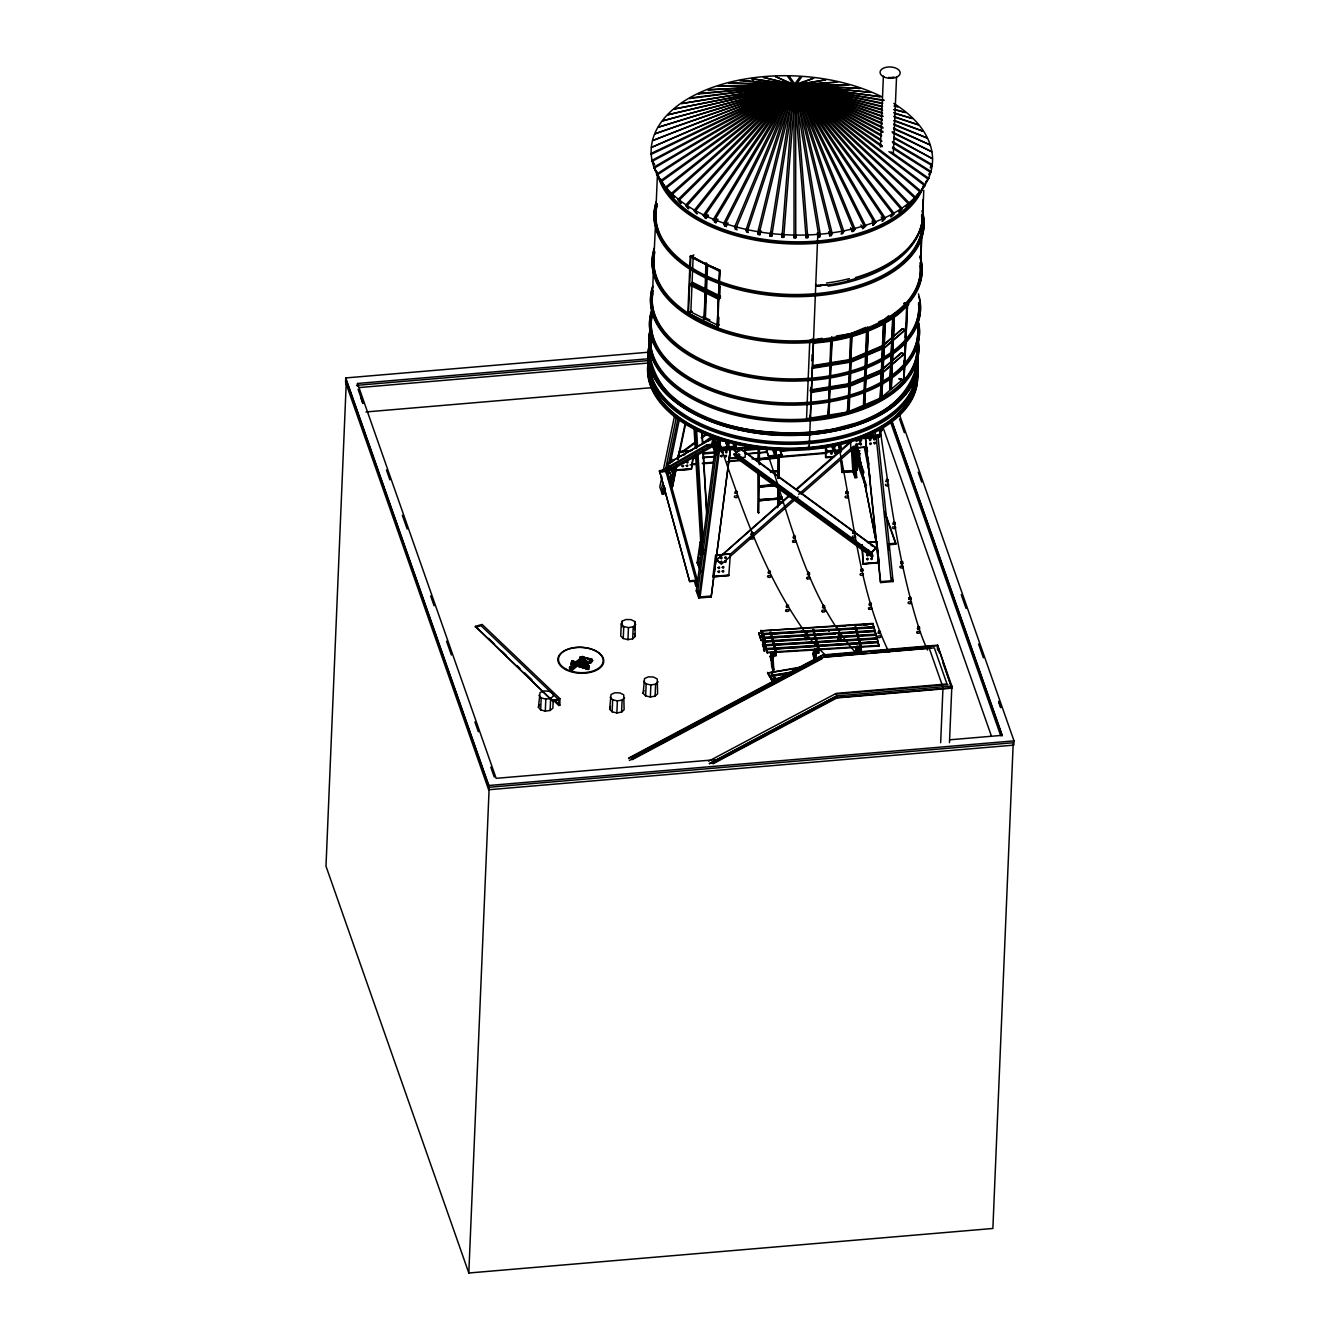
<?xml version="1.0" encoding="UTF-8"?>
<svg xmlns="http://www.w3.org/2000/svg" width="1340" height="1340" viewBox="0 0 1340 1340"><rect width="100%" height="100%" fill="white"/><g stroke="black" fill="none" stroke-linecap="round" stroke-linejoin="round"><path stroke-width="1.5" d="M759.294 473.12L758.406 512.885L757.988 471.781M758.055 461.329L758.122 448.8M758.406 512.885L758.658 471.73M758.691 462.719L758.775 448.096M758.892 500.775L758.708 499.569L778.155 498.329L758.892 500.775L778.138 499.133M774.369 485.767L758.959 487.073L758.792 485.884L776.128 484.41M752.025 458.933L778.389 457.242L759.127 459.687L758.943 458.481M759.344 464.745L759.445 448.029M777.702 507.709L777.82 486.805M777.87 478.447L778.004 455.466M770.601 472.4L778.306 470.943L770.416 471.194M778.372 505.565L778.473 486.102M778.54 478.397L778.657 454.762M779.026 504.862L779.143 486.052M779.193 477.693L779.311 454.695M853.614 449.403C852.793 446.455 854.233 452.334 853.379 449.369M558.847 705.51L558.897 699.916L553.169 701.54L475.348 626.35L482.115 624.423L559.919 698.643L559.869 705.208L558.847 705.51L552.867 699.798M553.169 701.54L475.348 626.35M872.893 546L871.151 545.497M650 351.549C647.99 381.012 674.255 403.038 698.24 414.73M745.073 453.071L745.141 449.185M730.283 450.441L729.395 458.649L745.174 457.308L745.157 447.258M815.692 284.214L815.641 285.722M850.716 448.364L866.494 447.024L850.716 448.364L850.682 440.24M916.46 365.284L916.56 360.477C917.582 385.351 897.264 404.881 876.678 415.467M918.118 365.351L918.235 360.51L917.749 369.019A135.089 76.313 2.4 0 1 845.155 428.632C804.302 439.101 760.551 437.393 720.384 424.814C688.877 414.261 649.716 392.704 648.275 355.1M922.841 212.641L923.243 199.275M902.205 208.571L898.939 211.871L902.205 208.571L795.323 84.822L681.44 103.582L794.268 85.526L920.346 192.123L921.032 191.252L795.122 84.755L795.558 88.574L795.659 85.191L801.655 76.966L799.963 76.849L793.967 85.124L793.732 87.234M815.641 285.353L815.658 285.068M718.441 440.307L720.334 441.078L719.044 450.877L717.469 450.877L717.285 449.017L717.319 450.977L718.441 440.307L722.578 439.956M856.159 278.318A133.414 75.191 2.2 0 0 920.53 228.503A133.397 74.923 1.2 0 0 922.657 217.583L923.009 208.203L922.707 215.79M810.047 418.784L810.332 420.861L809.996 419.923M650.017 352.085L345.737 377.93L345.569 382.185L488.665 789.746L1013.844 745.124L1014.012 740.869L899.257 414.043M357.395 386.305L357.512 383.475L649.096 358.701M488.665 789.746L488.849 785.491L345.737 377.93M468.816 1273L489.184 787.267L346.34 380.459L325.989 866.193L468.816 1273L992.873 1228.478L1013.224 742.745L489.184 787.267M553.202 700.15L552.867 708.156L550.12 710.451L545.296 711.138L540.69 709.882L538.412 707.285L540.07 692.529L544.09 690.938L549.115 691.239L552.784 693.299L553.37 696.13L550.623 698.442L545.816 699.128L541.193 697.872L538.914 695.276M540.69 709.882L541.193 697.872M545.296 711.138L545.816 699.128M550.12 710.451L550.623 698.442M609.65 709.279L611.023 694.489L614.876 692.78L619.901 692.914L623.753 694.857L624.122 709.697L621.593 712.093L616.869 712.93L612.145 711.808L609.65 709.279L610.521 706.498M612.145 711.808L612.665 699.798L610.152 697.269M616.869 712.93L617.371 700.904L622.112 700.083L624.624 697.688M621.241 623.988L620.738 635.997L623.251 638.527L627.957 639.649L632.698 638.812L635.21 636.416L634.842 621.576L630.989 619.633L625.964 619.499L622.112 621.207L621.241 623.988L623.753 626.517L628.46 627.622L633.2 626.802L635.713 624.406M621.861 627.221L622.112 621.207M623.251 638.527L623.753 626.517M621.593 712.093L622.112 700.083M627.957 639.649L628.46 627.622M632.698 638.812L633.2 626.802M634.507 629.582L634.842 621.576M652.681 291.216L653.284 273.025M653.937 257.347L655.31 228.436M656.248 202.424L657.438 174.083M643.133 693.366L644.523 678.576L648.376 676.851L653.401 677.002L657.236 678.944L657.605 693.785L655.093 696.163L650.369 697.001L645.645 695.895L643.133 693.366L644.004 690.586M645.645 695.895L646.148 683.886L643.635 681.34M650.369 697.001L650.871 684.991L655.595 684.154L658.107 681.775M655.093 696.163L655.595 684.154M687.839 313.627L690.251 256.057L719.597 270.613L717.185 328.183L687.839 313.627L692.144 311.5M688.458 313.326L690.87 255.756A133.447 75.425 2.4 0 0 720.016 270.228L717.62 327.781L702.177 321.114L687.872 312.923L691.574 311.131M718.424 299.222L690.72 285.487L690.787 283.879L692.864 282.522L720.552 296.274L718.491 297.631L690.787 283.879M693.199 255.756L690.837 311.935L718.542 325.67L718.893 317.346M690.72 285.487L692.797 284.13L692.864 282.522M707.62 264.566L705.359 318.652L704.204 319.406L705.912 262.908M704.204 319.406L706.565 263.226M703.55 319.088L704.706 318.334L706.984 264.231M687.872 312.923L717.202 327.479L719.563 271.316L690.217 256.744L693.919 254.952M719.681 298.619L720.2 286.14M718.709 439.554L721.423 448.649C743.382 512.667 765.961 578.193 806.044 633.502A272.154 92.075 78.1 0 0 825.406 654.958M721.473 447.426L727.302 446.923L727.57 440.726M717.955 438.8L721.423 448.649L734.538 447.526L734.588 446.304L728.759 446.806L729.01 440.609M735.141 493.187L736.079 490.909L737.251 493.036L735.141 493.187L736.079 490.909M736.38 493.706L737.318 491.445M751.187 534.593L752.125 532.315L753.298 534.442L751.187 534.593L752.125 532.315M752.427 535.112L753.365 532.851M763.951 636.433L759.83 636.768L758.742 632.781L761.07 640.486L765.19 640.152M761.103 630.855L872.943 623.402L873.864 627.388L762.041 634.222L761.103 630.855L872.926 624.021L873.864 627.388M761.07 640.486L759.981 636.5L764.101 636.165M766.095 448.096L768.775 457.107C791.689 524.141 807.534 598.762 855.942 652.932L855.741 648.845M762.041 634.222L761.12 630.219M835.54 633.519L763.08 637.957L762.142 634.574L873.981 627.12L875.925 634.858M763.08 637.957L762.159 633.954M876.963 638.577L876.058 634.591L764.101 641.676L763.163 638.309L875.02 630.855L876.963 638.577L765.14 645.411L763.197 637.689M766.179 649.146L765.274 645.143L877.097 638.309L878.018 641.676L766.179 649.146L764.236 641.408M768.306 572.951L769.244 570.673L770.399 572.817L768.306 572.951L769.244 570.673M766.279 649.498L878.119 642.044L879.04 646.031L767.217 652.865L766.279 649.498L878.102 642.664L879.04 646.031M769.529 573.486L770.466 571.208M768.825 455.885L774.671 455.399L774.939 449.202M767.217 652.865L766.312 648.878M765.358 447.359L768.775 457.107L781.907 455.985L781.957 454.779L776.111 455.265L776.379 449.068M792.191 672.63L769.478 676.281L767.569 673.015L800.633 667.086M769.478 676.281L767.602 672.379M779.83 678.559L771.572 679.882L769.696 675.996L790.349 672.68M771.572 679.882L769.696 675.996M780.014 498.765L780.952 496.487L782.108 498.631L780.014 498.765L780.952 496.487M796.714 99.663L796.898 95.509M781.237 499.301L782.175 497.023M775.039 655.696L775.24 650.905L770.014 632.078L771.069 632.011L776.295 650.838L776.094 655.629L775.039 655.696L773.984 651.927M773.884 678.207L775.793 681.49L775.894 679.011L771.555 672.546L775.357 679.095L775.257 681.574L773.364 678.291M786.379 606.97L787.317 604.692L788.49 606.819L786.379 606.97L787.317 604.692M787.619 607.489L788.557 605.228M793.297 537.826L794.235 535.548L795.391 537.675L793.297 537.826L794.235 535.548M794.519 538.345L795.457 536.084M809.712 342.387L806.529 418.683L847.483 412.067L881.017 397.846L901.921 380.125M810.549 391.615L810.717 387.495M811.839 360.812L812.09 354.648M813.296 341.332L813.631 342.253L813.346 340.092M817.852 232.825L809.125 449.553L808.439 446.22M809.477 432.485L832.827 429.219L855.757 423.155A133.397 75.358 2.4 0 0 914.45 374.966L916.141 367.679C897.415 430.207 814.201 436.89 759.512 431.329A133.397 75.358 2.4 0 1 671.39 395.618C659.85 385.216 650.469 371.079 649.933 355.134C661.508 422.988 752.343 435.701 809.477 432.485L809.745 434.646L772.309 434.83A135.089 76.313 2.4 0 1 663.25 390.66L653.769 377.026L648.995 363.425A135.089 76.313 2.4 0 1 651.709 337.965M811.437 392.453L810.399 389.94L848.656 383.743L881.301 369.907L901.552 352.738L904.349 353.844L883.78 371.951L850.264 386.171L811.437 392.453L810.365 390.627L848.639 384.446L881.284 370.594L901.552 352.738M812.124 338.853L813.782 343.241L828.69 341.482A134.067 75.743 2.4 0 0 900.798 312.103L908.553 304.515L905.086 302.622M810.248 418.482L813.43 342.504M807.467 574.525L808.405 572.264L809.561 574.391L807.467 574.525L808.405 572.264M805.156 635.093L806.094 632.832L807.25 634.959L805.156 635.093L806.094 632.832M808.69 575.061L809.628 572.783M806.379 635.629L807.317 633.351M817.702 653.099L817.903 648.292L812.677 629.482L813.732 629.415L818.958 648.225L818.757 653.032L817.702 653.099L816.663 649.331M832.224 340.192L828.288 415.216L830.85 339.338M828.288 415.216L831.42 340.327M829.091 415.082L831.654 339.204M838.438 443.959L840.448 451.01L827.316 452.133L825.993 447.024M822.559 607.556L823.497 605.295L824.653 607.422L822.559 607.556L823.497 605.295M823.782 608.092L824.72 605.814M827.366 450.91L833.212 450.424L833.38 446.287L834.653 450.29L840.498 449.805M834.653 450.29L834.837 446.17M847.433 410.492L849.208 384.647L850.197 385.535L849.125 411.129L847.433 410.492L849.125 411.129M848.521 384.195L850.213 360.527L851.202 361.398L850.23 384.831L848.521 384.195L850.23 384.831M850.531 360.946L851.319 334.263L852.307 335.151L850.531 360.946L849.543 360.058L850.531 336.474M838.455 634.892L839.393 632.614L840.548 634.741L838.455 634.892L839.393 632.614M848.136 410.258L849.208 384.647M849.242 383.96L850.213 360.527M851.235 360.711L850.247 359.824L851.235 336.24M848.421 411.38L849.493 385.769L848.505 384.898M849.51 385.083L850.498 361.649L849.51 360.762M839.678 635.411L840.615 633.15M845.858 493.472L846.796 491.194L847.969 493.321L845.858 493.472L846.796 491.194M847.098 493.991L848.036 491.73M853.077 533.354L854.016 531.076L855.171 533.203L853.077 533.354L854.016 531.076M866.025 487.643L856.394 460.24L856.662 453.875L860.448 453.556M854.3 533.873L855.238 531.611M866.477 485.582L857.533 460.156L857.768 454.746L863.948 472.35M867.365 326.927L868.437 327.781L864.534 405.048L863.462 404.211L866.595 329.288M865.221 404.781L864.132 403.943L867.181 331.097M864.534 405.048L868.437 327.781M860.85 570.924L861.788 568.663L862.943 570.79L860.85 570.924L861.788 568.663M862.072 571.46L863.01 569.182M880.413 147.048L883.395 76.079M859.895 650.52L860.096 645.712L854.87 626.902L855.925 626.835L861.168 645.645L860.967 650.453L859.895 650.52L858.856 646.751M875.405 430.877L875.238 434.998L881.083 434.512L881.033 435.734C890.397 500.055 899.14 564.961 918.603 627.187A272.154 45.376 85.7 0 0 927.632 650.084M869.258 604.876L870.196 602.615L871.352 604.742L869.258 604.876L870.196 602.615M870.481 605.412L871.419 603.134M885.505 320.327L883.546 320.059L885.505 320.327L881.787 397.997L880.313 397.36L883.361 324.247M880.313 397.36L884.031 319.691M881.787 397.997L885.02 320.696M893.328 153.782L896.561 76.548M839.694 633.267L874.886 631.123L873.981 627.12M878.001 642.312L877.097 638.309M878.253 633.15L879.191 630.889L880.363 633.016L878.253 633.15L879.191 630.889M879.492 633.686L880.43 631.408M894.417 313.292L891.234 389.287L889.676 388.717L892.691 316.843M886.175 481.479L887.114 479.201L888.286 481.328L886.175 481.479L887.114 479.201M889.676 388.717L893.127 316.441M887.398 481.998L888.353 479.72M891.234 389.287L894.333 315.352M889.157 550.154L889.375 544.744L895.807 544.191L895.84 543.236L884.852 511.93M893.177 524.141L894.115 521.88L895.271 524.007L893.177 524.141L894.115 521.88M894.4 524.677L895.338 522.399M813.33 366.189L849.644 360.309L882.29 346.474L902.524 328.652L905.321 329.741L884.802 347.814L851.269 362.051L812.375 368.333M903.847 368.534L904.199 360.293M905.153 337.596L905.572 327.295M903.545 380.61L906.795 303.242M898.905 379.019L903.964 380.56L907.532 304.163L904.148 303.142M903.964 380.56L907.532 304.163M905.371 380.51L897.616 388.097A134.067 75.743 2.4 0 1 825.507 417.46L810.566 419.923L825.474 418.164A134.067 75.743 2.4 0 0 897.582 388.784L905.337 381.197L900.128 378.684M900.664 563.487L901.619 561.226L902.775 563.353L900.664 563.487L901.619 561.226M901.904 564.023L902.842 561.745M920.547 259.859L921.367 239.759M920.731 262.623L921.803 237.18M922.908 211.285L923.779 190.414M908.889 599.248L909.826 596.987L910.982 599.114L908.889 599.248L909.826 596.987M910.111 599.784L911.066 597.506M917.498 628.812L918.436 626.534L919.592 628.678L917.498 628.812L918.436 626.534M918.721 629.348L919.659 627.07M937.464 649.883L937.581 645.16L822.676 654.925L628.577 758.105M940.663 742.712L942.992 687.353L929.055 647.689M949.474 742.611L951.836 686.147L937.631 645.712L822.726 655.461L628.628 758.641M713.064 763.767L836.914 697.939L951.836 688.174L937.581 645.16M714.555 437.46L714.22 438.381L714.086 437.46M648.225 356.323L648.694 347.797L651.944 336.742M670.971 468.179L671.173 469.553L671.424 468.179M728.809 575.496L730.35 553.872L715.577 555.129L712.88 576.853L728.809 575.496L712.88 576.853M728.089 222.825L726.213 226.527L724.722 226.024L723.6 223.73L794.034 84.923L813.849 78.105L795.642 85.274L783.699 237.381L782.007 237.264L793.933 85.124L787.686 76.413L789.377 76.43L795.659 85.191L807.752 237.666L806.077 237.716L805.725 233.596M782.007 237.264L782.342 233.093M695.694 585.815L696.113 581.058L689.698 581.61L659.464 470.642L667.019 469.988L697.336 580.12L696.833 585.714L695.694 585.815L694.589 581.811M666.683 473.724L667.019 469.988M689.698 581.61L659.464 470.642M649.95 352.772L650.352 347.931C647.388 366.724 657.572 384.748 671.307 396.841A133.397 75.358 2.4 0 0 759.479 432.552C788.004 436.12 817.4 435.098 845.205 427.41A135.089 76.313 2.4 0 0 917.8 367.797C907.934 415.216 851.67 430.425 809.745 434.646L809.427 433.708C775.274 436.371 740.266 432.234 708.441 419.219M916.51 364.061L914.399 376.188A133.397 75.358 2.4 0 1 855.707 424.378L821.068 432.418M917.749 369.019L918.168 364.128M795.424 87.267L795.625 85.191L775.441 76.564L793.967 85.207L825.875 79.831L793.983 85.04L734.588 227.147L735.493 229.375L737.05 229.81L736.129 227.566L734.588 227.147M794.051 237.8L794.268 235.723L795.96 235.74L795.742 237.816L794.051 237.8L793.933 85.157L763.331 77.335L795.642 85.107L855.004 228.989L853.681 231.184L852.156 231.569L850.582 227.733M653.702 167.316L656.483 171.62L653.702 167.316L794.62 84.705L793.498 88.407L793.967 85.09L837.651 82.142L793.983 85.006L746.011 230.011L746.698 232.189L748.306 232.54L747.603 230.363L795.591 85.358L849.058 85.006L794.034 84.973L793.23 88.239M828.69 231.736L829.694 235.806L831.319 235.572L832.207 233.462L795.591 85.073L741.422 80.333L739.831 80.635L794.017 85.325L842.224 231.82L841.118 233.964L842.693 233.662L843.815 231.502L795.575 85.023L719.379 85.793L717.922 86.246L794.084 85.408L795.24 88.641L795.642 85.274L793.967 85.04L757.77 232.322L758.239 234.466L759.897 234.734L760.885 230.698M667.588 190.33L668.342 191.201L665.36 187.349L794.419 84.738L795.173 85.626L793.364 88.34L794 85.006L860.046 88.423L794.067 84.923L793.113 88.172L794.855 84.705L882.825 127.25M930.312 167.902L932.288 164.686L892.507 141.537M579.851 662.948L589.298 665.712L588.679 669.38L570.974 664.406L571.711 660.955L576.066 661.826M579.232 660.62L580.404 657.287M717.52 442.887L715.895 443.021L696.281 590.923L698.777 598.009L711.172 596.97L730.551 448.481M716.297 448.833L716.431 447.074L715.945 453.071L715.024 452.819L717.084 443.038M730.183 450.19L711.172 596.97L700.066 596.953L697.906 590.789L716.699 449.051M756.899 447.526L717.469 450.877L718.759 441.078L727.051 440.374M698.777 598.009L718.374 450.106L715.46 443.004M710.837 596.032L700.066 596.953L719.681 449.051M676.131 466.286L675.511 470.474A509.351 329.707 4.2 0 1 691.457 469.201L693.082 456.37M693.232 456.873L691.423 469.134L675.511 470.474L676.667 464.93M701.088 571.778L697.135 562.666L700.2 541.963L702.73 547.021M700.954 541.963L697.906 562.666A509.351 276.308 9.5 0 0 700.217 569.5M793.464 88.39L793.983 85.04L795.642 85.274L795.742 88.524L794.402 85.576L795.19 84.772L915.689 197.349L912.406 200.967L913.21 200.146M795.106 88.658L795.625 85.308L751.438 78.691L795.625 85.056L796.345 88.206L794.922 84.705L880.43 139.276M592.632 660.603L590.454 663.082L580.086 659.33L580.086 657.069L582.766 656.935L592.163 659.364L592.632 660.603L582.766 656.935M772.376 232.272L771.723 236.343L770.048 236.158L793.95 85.073L795.541 85.425L794.938 88.674L794.084 85.408L707.771 89.847L795.491 84.906L875.874 222.289L872.792 225.153L875.874 222.289M770.048 236.158L770.718 232.071M771.723 236.343L795.625 85.274L793.95 85.207L793.749 88.507L795.307 85.576L794.352 84.755L671.223 193.613L674.204 197.315L671.223 193.613M715.024 452.819L711.858 443.808L713.081 436.505M670.569 484.025L673.819 466.789M674.573 466.789L670.955 485.934A509.351 276.274 9.5 0 1 670.134 483.656M661.893 476.822L659.783 486.973L662.278 494.075L663.903 493.924L665.159 487.827M663.166 470.725L674.556 415.835M662.58 483.706L661.726 487.777L663.903 493.924M665.528 469.469L676.499 416.623M662.278 494.075L663.953 485.934M666.499 473.74L677.889 418.867M668.124 473.606L668.962 469.536M670.218 463.439L679.514 418.733M675.98 467.627L672.513 486.856L676.733 466.521M677.672 459.503L685.259 422.921M678.409 458.397L685.594 423.842M667.772 473.137L668.543 469.435M670.084 462.049L670.854 458.347L672.797 461.731M668.141 474.98L669.297 469.452M670.837 462.049L671.608 458.364M677.672 458.883L679.212 451.496L692.144 450.391M677.822 459.385L679.212 451.496M806.077 237.716L793.95 85.207L795.625 85.056L796.245 88.289L795.005 84.705L882.44 145.909M651.207 344.279L652.061 340.628L651.039 344.279M758.239 234.466L759.244 230.43M759.897 234.734L759.412 232.591L795.608 85.308L795.642 87.318M794.771 88.674L795.575 85.391L725.091 224.232L726.213 226.527M928.938 174.686L931.032 171.554L892.641 147.065M817.986 237.063L818.656 234.969L793.95 85.257L795.642 85.107L820.315 234.818L819.644 236.912L817.986 237.063L817.299 232.959M582.448 656.985L584.944 659.045M685.628 205.255L688.593 208.638L685.628 205.255L794.235 84.805L870.514 92.343L794.101 84.889L793.029 88.088L794.62 84.705L656.567 174.15L659.447 178.304L656.567 174.15M694.07 210.531L696.984 213.764L694.07 210.531L794.168 84.822L880.38 96.748L795.457 85.492L794.436 88.658L794 85.291L793.9 88.54L795.357 85.559L883.428 100.567M583.101 657.22L580.94 659.816M587.992 668.878L571.275 663.451L588.093 669.531L589.298 665.712M801.32 631.173L801.839 631.324M837.5 628.159L836.663 627.941L837.55 627.874M775.693 651.374L772.309 660.536L771.237 660.603L770.115 656.533L771.572 652.563M772.644 652.496L771.17 656.466L770.115 656.533M771.237 660.603L774.637 651.441M818.355 648.761L814.971 657.94L813.899 658.007L812.777 653.92L814.737 648.627M814.318 652.53L815.306 649.883M813.899 658.007L817.299 648.828M855.339 652.697L856.93 646.048M856.411 652.647L857.985 645.997M857.55 651.491L859.493 646.249M858.622 651.424L860.548 646.198M883.01 128.221L794.888 85.66L651.19 154.402L651.156 153.447L794.771 84.688L792.945 88.021L794.134 84.872L884.249 100.232M708.492 215.053L706.096 218.487L703.266 215.388L794.118 84.855L795.457 85.492L794.268 88.624L793.967 85.207L830.582 233.679L829.694 235.806M650.369 341.65L651.893 337.965M735.493 229.375L795.558 85.391L794.603 88.674L794.017 85.325L728.642 83.164L730.166 82.779L795.558 84.99L796.144 88.356L794.452 85.609L674.255 109.009L795.273 84.788L909.391 203.144L906.108 206.595L909.391 203.144M916.091 375.183C908.352 397.411 887.281 411.447 866.528 420.274M538.412 707.285L539.568 704.538M765.408 642.363L763.147 646.466L762.443 644.372L764.47 639.599M763.683 646.433L762.979 644.339L764.437 640.922M763.147 646.466L764.855 642.413M882.926 132.409L794.821 85.66L651.357 147.467L794.855 84.688L792.878 87.938L794.184 84.839L882.809 103.213M928.737 178.304L925.622 182.374L928.737 178.304L891.016 151.906M866.746 550.154L868.504 549.685L867.885 551.092M727.888 447.007L726.381 447.677L726.414 446.237M792.811 87.82L794.235 84.805L797.082 88.072L794.704 84.688L651.893 160.398L654.573 164.837L654.372 163.882M724.722 226.024L726.598 222.323M792.778 87.72L794.302 84.788L882.591 106.362M883.16 116.345L794.486 84.722L792.744 87.435L794.352 84.755L881.753 109.311M793.632 88.474L795.24 85.609L881.586 106.664M682.847 454.947L684.74 454.779M717.989 219.191L715.861 222.742L713.131 219.81L794.084 84.889L881.921 103.549M715.861 222.742L714.538 220.38L795.491 85.459L695.309 211.218M714.455 222.172L716.582 218.621M852.156 231.569L855.004 228.989M792.744 87.519L794.419 84.738L881.787 112.543M792.828 87.837L795.072 84.722L925.387 184.886L922.188 188.806L925.387 184.886M771.622 682.965L775.307 677.956L775.558 681.44M772.142 682.881L775.307 677.956M775.023 681.524L774.771 678.04M860.9 224.902L862.742 228.621L865.724 225.907L795.206 84.772L667.957 114.788L795.273 84.788L796.663 87.569L795.072 84.722L658.258 127.25L794.519 85.626L881.921 141.32M865.724 225.907L862.742 228.621M792.761 87.335L794.553 84.722L881.938 119.361M793.246 88.273L794.553 84.705L660.469 180.833L661.089 181.754L795.106 85.626L882.407 120.298M706.096 218.487L704.589 216.025L795.441 85.492M704.773 217.851L707.168 214.417M829.108 631.308L828.69 631.224M882.893 131.454L794.771 84.705L791.923 88.373L794.385 85.593L914.868 198.169L915.689 197.349M584.207 659.917L587.975 663.451L588.109 666.7L585.764 666.784L580.538 661.843M860.046 455.014L856.226 455.366L859.912 450.642M879.76 433.004L882.223 429.855L878.973 430.157M877.415 437.309L882.223 429.855M580.99 661.19L585.764 666.784L587.975 663.451M881.653 135.223L794.855 84.705L791.974 88.239L794.319 85.576L908.453 203.915M885.388 218.185L882.223 221.167L885.388 218.185L795.424 84.889L699.53 93.381L698.257 93.968L795.524 84.939L796.01 88.423L794.519 85.626L654.908 133.833L795.005 84.705L793.079 86.899M918.453 194.166L917.766 195.02L921.032 191.252M794.855 84.705L792.057 88.105L795.323 84.822L894.199 213.596L890.949 216.728L894.199 213.596M930.429 166.947L932.288 164.686M929.19 173.731L931.032 171.554M570.974 664.406L572.281 660.721M582.649 656.349L569.349 667.672L571.979 670.469L584.877 659.598L571.426 669.665L571.979 670.469M686.75 206.008L795.34 85.542L794.235 84.805M677.99 199.593L680.971 203.144L677.99 199.593L794.285 84.772L797.267 88.323L794.771 84.688M678.995 200.397L795.29 85.576L882.641 110.165M735.057 453.64L740.283 448.465L876.058 547.775L871.787 552.767L872.742 556.201L871.938 556.988L736.163 457.677C729.496 448.933 738.759 459.252 735.074 453.724L870.832 552.951L871.938 556.988M872.742 556.201L736.95 456.89L736.012 453.473L740.283 448.465M870.832 552.951L876.058 547.775M908.587 303.828L900.832 311.416A134.067 75.743 2.4 0 1 828.723 340.779L813.799 342.554M740.032 450.91L739.312 449.386L738.943 450.994M738.909 453.523L738.642 454.762L739.981 454.897M726.464 442.267L726.447 443.707M732.41 446.94L730.652 446.773M904.567 379.421L907.515 376.624M716.481 327.211L719.094 324.866M591.275 660.168L592.163 659.364L581.577 656.885L591.275 660.168L590.119 660.804M672.094 194.451L795.223 85.593L882.541 113.431M798.02 496.989L721.339 564.24L716.498 559.919L791.32 493.455M796.027 489.334L850.799 441.296M716.498 559.919L791.622 494.058M796.312 489.938L852.659 440.542M729.714 554.743L793.866 498.48M798.573 494.376L853.346 446.337L855.121 451.463L857.298 470.038L855.892 451.329L854.116 446.254M801.153 494.259L860.615 442.1L856.997 438.867M583.017 656.6L569.634 667.337M816.027 285.923L816.261 285.839A2.278 1.843 -20.8 0 0 817.065 285.839A3.099 2.529 -21 0 1 816.345 285.906L816.294 285.822A2.496 2.027 -20.9 0 0 817.065 285.822A26.147 17.772 -16.4 0 1 818.539 285.554L820.331 285.487M570.22 669.799L581.728 660.034M888.772 315.671L884.3 319.473L878.705 321.851M902.524 328.652L882.323 345.77L849.677 359.623L813.363 365.485M905.321 329.741L884.819 347.127L851.302 361.348L812.409 367.629M904.349 353.844L883.814 371.247L849.493 385.769M569.601 668.71L581.024 659.045M571.108 670.352L583.989 659.481M570.84 668.509L583.922 657.672L570.505 667.538L571.426 669.665L583.436 660.235M881.804 116.546L795.106 85.643L666.114 188.22L665.36 187.349M716.096 443.506L716.096 441.53L715.929 443.222M681.122 452.501L696.247 441.262M701.289 437.527L706.314 433.775M682.965 451.949L696.415 441.966M701.44 438.23L706.481 434.478M702.026 443.691L712.11 436.204M707.972 441.296L712.997 437.56M657.052 175.071L795.022 85.643L882.407 124M654.037 168.254L794.955 85.643M661.659 470.658L667.99 470.189L667.303 463.707L712.612 437.795L713.734 437.711L714.555 445.332L669.23 471.244L661.793 471.814L661.659 470.658L706.984 444.746L713.299 444.26L712.612 437.795M667.303 463.707L713.734 437.711M661.793 471.814L707.101 445.902L714.555 445.332M667.99 470.189L713.299 444.26M652.077 161.353L794.888 85.643L796.546 87.971L795.391 84.839L690.619 97.904L689.464 98.557L795.391 84.839L796.613 87.854M631.576 758.373L821.99 657.169M634.038 757.335L650.67 748.49M654.372 746.531L671.005 737.687M674.69 735.727L733.851 704.27M737.553 702.311L817.031 660.067M629.398 760.467L823.497 657.287L934.315 647.873L946.995 683.969L836.177 693.4L708.625 761.187M632.179 759.663L821.99 658.761M709.463 763.549L837.014 695.745M709.379 763.716L836.931 695.912L951.919 685.996M712.327 763.448L836.177 697.621L951.099 687.856M795.072 88.658L794.118 85.442L795.424 84.889L796.513 88.038L794.737 85.643L881.536 136.178M795.742 237.816L795.625 85.191L795.441 88.608L794.218 85.509L795.441 84.872M736.38 442.87L735.308 442.954M865.674 327.379L850.766 333.694L836.428 336.005M682.73 462.099L684.17 462.752L682.261 462.903M864.267 226.359L794.067 85.408L795.491 84.906L796.429 88.122L794.821 85.643M794.922 84.705L652.614 140.6L794.67 85.643L882.038 146.831M855.707 424.378L867.633 419.805M844.384 427.778L856.662 423.976M856.277 278.435L847.684 280.78M475.348 627.338L481.077 625.713L558.897 699.916M553.169 700.552L559.919 698.643M795.876 88.474L795.642 85.107L794.034 85.375L794.737 88.674M845.205 427.41L809.427 433.708M839.343 428.85C800.181 437.611 758.708 435.634 720.434 423.591M780.919 498.195L782.108 498.631M846.78 492.902L847.969 493.321M808.372 573.956L809.561 574.391M861.754 570.371L862.943 570.79M787.3 606.4L788.49 606.819M823.464 607.003L824.653 607.422M870.163 604.306L871.352 604.742M909.81 598.679L910.982 599.114M879.174 632.597L880.363 633.016M795.591 85.023L794 85.325L853.48 229.358M842.224 231.82L843.815 231.502M771.471 674.12L772.393 673.953L772.694 675.779M877.8 437.393L879.392 437.108L858.287 438.13M857.298 470.038L853.346 461.077L852.558 449.034M809.812 340.31L822.09 338.333M811.454 391.749L850.28 385.468M767.569 673.015L800.617 667.705M772.393 673.953L772.175 675.863M769.495 675.645L794.285 671.675M769.679 676.616L788.255 673.635M771.589 679.263L779.863 677.94M830.582 233.679L832.207 233.462M820.331 285.537L827.249 284.683L818.506 285.671M825.792 284.851L823.597 285.135M822.14 285.303L820.683 285.504M820.7 285.437L818.506 285.722M818.656 234.969L820.315 234.818M356.725 385.351L649.833 360.443M359.405 387.545L648.912 362.956M365.971 411.95L652.831 387.578M679.363 451.982L690.435 451.044M730.702 448.85L745.325 447.61M858.186 438.046L865.489 437.426L880.715 582.582L893.11 581.543L877.985 436.572M717.135 450.106L754.504 446.94M856.528 439.084L879.358 437.142M703.299 452.954L715.744 451.898M744.789 449.419L759.294 448.18M703.266 453.908L715.711 452.853M744.739 450.391L767.552 448.448M692.378 458.33L696.532 457.979M702.746 457.443L715.192 456.387M746.296 453.741L767.033 451.982M781.555 450.743L796.061 449.503M820.951 447.393L825.105 447.041M692.11 458.649L696.264 458.28M702.478 457.761L714.923 456.706M746.028 454.059L766.765 452.284M781.287 451.061L797.87 449.637M808.238 448.766L814.469 448.23M820.683 447.694L826.897 447.175M729.245 458.28L741.07 457.275M691.892 464.042L698.106 463.523M702.26 463.154L712.629 462.283M729.211 460.876L739.58 459.989M778.976 456.639L826.68 452.585M690.05 464.88L698.341 464.159M702.478 463.807L712.846 462.937M727.369 461.697L741.891 460.457M754.319 459.402L778.389 457.242M779.21 457.292L826.914 453.221M659.381 471.479L665.796 470.926L696.113 581.058M675.36 469.988L691.273 468.631M825.574 447.141L825.591 457.242L833.564 456.571M856.394 460.24L857.533 460.156M770.601 471.596L778.306 470.943M770.416 472.015L778.306 471.747M851.369 448.599L852.877 471.529L855.037 477.693L856.662 477.559L854.166 470.457L841.771 471.512L840.817 456.923M852.877 471.529L841.771 471.512L842.09 472.451L852.877 471.529L856.662 477.559L855.573 460.876M758.976 486.269L774.369 484.963M776.111 485.214L758.959 487.073M758.892 499.954L778.155 498.329M757.77 511.495L759.077 512.818M867.449 542.248L876.678 541.461L879.04 562.75L863.111 564.106L862.005 544.626M715.744 555.497L730.35 553.872M867.6 542.616L876.829 541.829M888.286 543.872L895.84 543.236M871.62 553.923L872.759 554.861L871.268 555.531M689.765 580.773L697.336 580.12M697.906 590.789L696.281 590.923L700.066 596.953M865.573 437.627L865.255 436.706L880.38 581.66L891.167 580.739L876.025 435.785M824.033 656.985L867.131 653.334M871.235 652.982L930.747 647.923M835.205 694.17L947.882 684.589M632.916 756.363L637.003 756.028M716.917 759.579L496.152 778.339L357.512 383.475M950.177 739.764L1002.253 735.342L892.038 421.43M488.849 785.491L1014.012 740.869M839.075 626.433L845.255 625.947M855.557 625.144L867.918 624.155M758.725 633.401L762.845 633.083M863.764 625.11L867.885 624.792M763.348 633.217L764.487 638.309M759.864 636.148L763.984 635.813M759.964 637.12L764.068 636.802M761.103 639.85L765.224 639.532M763.499 649.247C765.408 655.093 761.79 641.558 762.644 638.979M775.24 650.905L776.295 650.838M762.058 633.602L873.881 626.768M762.142 634.574L873.965 627.756M763.096 637.321L874.92 630.504M763.163 638.309L835.641 633.887M839.795 633.636L874.986 631.475M764.135 641.056L875.958 634.222M764.202 642.044L876.025 635.21M765.173 644.791L876.997 637.957M765.24 645.763L877.063 638.946M774.018 645.947L775.09 645.88M816.68 643.334L817.752 643.284M858.873 640.771L859.945 640.704M766.212 648.51L878.018 641.676M817.903 648.292L818.958 648.225M860.096 645.712L861.168 645.645M767.234 652.245L879.057 645.411M812.777 653.92L813.832 653.853L814.971 657.94M854.97 651.341L856.026 651.274M771.656 666.014L772.728 665.947L773.85 670.034L772.795 670.084L771.656 666.014L770.885 654.02M809.812 433.423L772.359 433.591A135.089 76.313 2.4 0 1 663.3 389.438L653.819 375.786L649.046 362.202A135.089 76.313 2.4 0 1 651.759 336.742M806.513 235.639L808.204 235.589M711.858 443.808L715.778 452.819M703.919 550.405L700.2 541.963M697.135 562.666L700.452 569.952M781.99 235.187L783.682 235.287L783.699 237.381M769.797 234.048L771.471 234.232M757.77 232.322L759.412 232.591M893.998 106.061L898.018 106.898L896.896 106.145M746.011 230.011L747.603 230.363M646.148 683.886L650.871 684.991M612.665 699.798L617.371 700.904M894.618 109.294L905.656 112.543L893.613 109.612M583.151 658.928L579.667 657.99L583.503 659.18M893.679 112.661L912.423 118.54L894.55 113.515M589.081 665.997L571.711 660.955L588.562 667.253L571.577 662.094M577.791 665.26L583.486 666.918M571.56 664.255L588.679 669.38M903.78 303.56L907.147 304.582M899.274 378.6L904.349 380.141M581.979 659.665L591.56 662.58M580.086 659.33L590.454 663.082M893.713 116.345L918.285 124.804L894.467 117.217M723.6 223.73L725.091 224.232M905.07 303.309L908.553 304.515M900.111 379.387L905.337 381.197M894.986 120.567L923.176 131.303L893.629 120.767M890.112 388.315L891.67 388.885M580.086 657.069L583.436 658.308M902.49 329.339L905.287 330.444M901.519 353.442L904.316 354.547M893.596 123.983L927.079 138.003L894.065 124.921M720.032 270.211L704.589 263.545L690.87 255.756M713.131 219.81L714.538 220.38M880.799 396.975L882.273 397.611M886.243 479.871L887.465 480.39M887.047 480.809L888.286 481.328M845.925 491.864L847.165 492.4M893.244 522.55L894.467 523.069M894.048 523.471L895.271 524.007M780.081 497.157L781.304 497.693M853.144 531.745L854.367 532.281M853.948 532.683L855.171 533.203M900.731 561.895L901.971 562.415M901.552 562.817L902.775 563.353M735.208 491.579L736.447 492.115M736.012 492.517L737.251 493.036M793.364 536.218L794.587 536.754M794.168 537.156L795.391 537.675M860.917 569.332L862.139 569.852M908.955 597.657L910.178 598.176M751.254 532.985L752.494 533.521M752.058 533.923L753.298 534.442M807.534 572.934L808.757 573.453M869.325 603.285L870.548 603.804M917.565 627.204L918.788 627.74M918.369 628.142L919.592 628.678M768.373 571.343L769.596 571.879M769.177 572.281L770.399 572.817M822.626 605.965L823.849 606.484M878.32 631.559L879.559 632.078M786.446 605.362L787.686 605.898M838.522 633.284L839.745 633.82M839.326 634.222L840.548 634.741M805.223 633.502L806.446 634.021M806.027 634.423L807.25 634.959M794.637 84.705L882.072 123.045M893.478 128.054L929.943 144.837L893.813 128.992M709.312 419.688C683.584 408.884 655.595 391.347 649.046 362.202M703.266 215.388L704.589 216.025M892.189 131.789L931.752 151.755L892.373 132.744M692.797 284.13L720.485 297.865M893.914 137.3L932.506 158.706L893.948 138.255M892.39 142.492L932.171 165.641M892.39 148.003L930.781 172.492M888.906 151.638L928.335 179.225M740.451 449.068L876.243 548.378M736.012 453.473L871.787 552.767M794.519 85.626L924.851 185.791M716.85 445.835L716.95 443.925L716.766 445.617M583.235 659.799L587.49 663.585M716.197 559.316L718.944 561.761M581.728 660.771L584.274 663.132M586.216 663.267L588.846 665.745M580.555 660.989L587.087 667.153M553.889 699.514L559.869 705.208M488.514 638.426L494.51 644.138M501.981 651.274L506.47 655.545M516.955 665.544L519.937 668.392M524.426 672.68L531.913 679.816M580.27 658.493L586.501 664.573L582.85 660.201M581.208 661.323L585.429 665.93M794.252 85.542L901.15 209.274M874.518 222.825L794.101 85.442L893.026 214.249M660.469 180.833L663.4 184.853L662.781 183.948M795.223 85.593L797.333 88.457M651.893 160.398L653.552 162.709M797.183 88.189L795.34 85.542L794.101 88.608L793.983 85.241L793.95 87.201M794.151 85.475L884.115 218.772M881.15 217.114L883.496 220.581M715.895 443.021L717.788 446.036M872.072 221.05L874.149 224.618M888.889 652.144C857.717 587.674 853.865 514.058 838.388 445.165M778.372 458.062L759.127 459.687M758.875 472.182L758.859 472.986M796.647 87.77L795.273 84.788L662.613 120.885L794.452 85.609L795.709 88.54M879.04 562.75L876.678 541.461M899.525 418.884L904.366 432.703M918.235 472.199L921.702 482.065M961.232 594.642L966.073 608.461M978.569 644.004L983.409 657.823M998.669 701.272L1000.746 707.202M998.635 701.808L1000.695 707.721M891.586 420.978L1002.152 735.894M890.464 421.732L1000.695 735.643M882.842 426.824L991.332 735.827M817.5 241.016L817.785 243.177L817.45 242.239M879.006 428.599L881.083 434.512M878.956 429.822L881.033 435.734L867.901 436.84L867.951 435.617L873.797 435.131L872.407 431.195M815.29 293.695L815.574 295.855L815.239 294.917M937.498 647.354L939.541 653.183M942.958 662.898L951.836 688.174M884.802 512.902L895.807 544.191M856.662 453.875L863.529 473.439M891.871 577.992L893.11 581.543M811.755 378.131L812.023 380.275L811.705 379.354M880.38 581.66L880.715 582.582M831.839 446.522L833.212 450.424M810.75 402.134L811.018 404.295L810.7 403.357M825.273 446.287L827.316 452.133M810.097 415.601L811.085 418.415M809.109 441.346L809.377 443.506L809.058 442.569M779.913 448.933L781.957 454.779M779.863 450.14L781.907 455.985M774.068 449.419L776.111 455.265M772.627 449.553L774.671 455.399M733.215 442.368L734.588 446.304M733.164 443.59L734.538 447.526M730.451 448.13L730.786 449.068M726.682 440.894L728.759 446.806M725.242 441.028L727.302 446.923M714.203 437.108L719.044 450.877M712.629 437.091L717.469 450.877M670.854 458.347L672.027 461.731M667.756 476.839L670.318 484.108M358.098 389.287L362.939 403.055M386.439 469.971L389.89 479.82M402.335 515.247L407.176 529.015M430.659 595.948L434.127 605.781M446.555 641.207L451.396 654.992M474.896 721.908L478.346 731.74M490.792 767.167L494.242 777.016M360.795 397.595L362.872 403.524M589.265 660.972L589.684 662.329M634.339 633.586L635.21 636.416M825.591 457.242L833.698 457.057A509.518 329.958 4.2 0 0 825.725 457.694L825.725 447.644M859.912 646.684L860.967 650.453M817.718 649.264L818.757 653.032M775.056 651.877L776.094 655.629M771.555 657.823L772.309 660.536M695.728 581.711L696.833 585.714M830.314 231.519L831.319 235.572M854.066 457.543C854.87 460.474 853.496 454.629 854.317 457.56M866.829 447.459L867.633 451.53M865.69 447.644L868.906 463.891M865.204 447.292L868.823 465.583M864.267 447.192L870.28 477.66M857.5 446.136L876.193 541.896L857.332 446.404M818.975 232.808L819.644 236.912M773.297 679.43L773.884 683.082M772.761 679.514L773.364 683.166M772.242 678.191L772.895 682.261M771.723 678.274L772.376 682.345M917.414 354.614L917.933 358.149M753.063 78.457L753.448 81.824M857.248 454.109L856.562 447.627L855.406 447.744L856.226 455.366M706.984 444.746L707.101 445.902M668.426 463.623L669.23 471.244M762.812 634.758L762.962 636.601M763.197 638.946L763.365 640.989M763.7 645.11L763.901 647.656M807.417 233.545L807.752 237.666M763.817 640.235L764.755 651.307M763.281 640.285L763.733 645.813M763.884 647.153L764.202 651.341M854.619 446.287L854.887 450.441M853.128 448.498L855.037 477.693M852.809 449.62L854.166 470.457M857.55 646.919L858.019 654.087M856.796 648.778L857.064 652.781M856.478 646.986L856.712 650.57M840.716 443.842L841.252 451.881M840.197 443.255L840.733 451.597M841.152 457.844L842.09 472.451M815.356 649.498L816.06 660.252M814.603 651.357L815.122 659.347M814.284 649.548L814.988 660.319M813.548 651.424L814.067 659.414M772.678 652.094L773.85 670.034M771.941 653.954L772.728 665.947M771.622 652.161L772.795 670.084M853.312 448.9L854.099 460.943M702.143 433.155L702.746 443.557M703.249 451.865L706.9 514.225M701.842 431.363L702.579 443.825M702.931 450.072L706.85 516.587M696.582 429.604L697.554 446.237M698.056 454.562L703.182 541.863M695.309 427.544L696.532 448.347M696.901 454.059L702.763 554.358M693.986 427.343L695.209 448.13M695.577 454.361L701.44 554.14M862.173 544.995L863.111 564.106M893.897 77A6.633 3.735 2.4 0 1 888.621 77.452M893.83 103.482A140.767 79.529 2.4 0 1 829.929 233.11A140.767 79.529 2.4 0 1 654.305 134.737A140.767 79.529 2.4 0 1 882.29 97.016M915.522 382.57A133.414 75.375 2.4 0 1 913.83 389.873L906.393 404.278A133.414 75.375 2.4 0 1 758.356 446.17A133.414 75.375 2.4 0 1 649.314 370.024M920.145 265.789A133.414 75.375 2.4 0 1 785.793 342.002A133.414 75.375 2.4 0 1 654.188 256.761M919.977 262.808A133.414 75.375 2.4 0 1 784.118 340.712A133.414 75.375 2.4 0 1 654.925 251.87M917.146 346.692A133.414 75.375 2.4 0 1 779.444 419.269A133.414 75.375 2.4 0 1 650.938 334.146M922.456 210.564A133.38 74.856 1 0 1 920.58 228.503M922.64 217.583A133.38 75.023 1.4 0 0 922.456 210.497A133.38 74.94 0.7 0 1 922.624 217.583A133.414 74.135 1.9 0 1 855.439 277.581M849.359 278.636A133.38 75.341 2.4 0 1 826.445 283.058M847.952 281.099A133.397 76.497 2.7 0 1 827.45 285.052M920.748 228.47A133.397 77.251 2.9 0 1 828.036 286.14M915.723 381.599A133.397 75.375 2.4 0 1 780.148 449.252A133.397 75.375 2.4 0 1 649.264 371.247M915.756 380.912A133.414 75.375 2.4 0 1 783.18 448.649A133.414 75.375 2.4 0 1 649.515 373.96M728.608 575.044A509.351 242.406 0.9 0 1 712.696 576.401M709.949 320.026A126.798 71.657 2.4 0 1 702.997 316.575M917.314 373.073A135.072 76.313 2.4 0 1 776.312 450.022A135.072 76.313 2.4 0 1 649.197 358.366M917.364 371.85A135.072 76.313 2.4 0 1 776.363 448.8A135.072 76.313 2.4 0 1 649.247 357.144M916.141 370.56A133.414 75.375 2.4 0 1 778.44 443.138A133.414 75.375 2.4 0 1 649.933 358.014M915.957 365.82A133.414 75.375 2.4 0 1 781.589 442.032A133.414 75.375 2.4 0 1 649.984 356.792M917.029 363.475A135.072 76.313 2.4 0 1 781.354 444.193A135.072 76.313 2.4 0 1 648.979 354.179M917.381 364.028A135.072 76.313 2.4 0 1 779.83 442.904A135.072 76.313 2.4 0 1 649.029 352.956M917.314 326.072A133.414 75.375 2.4 0 1 778.188 403.826A133.414 75.375 2.4 0 1 653.284 311.5M917.364 324.849A133.414 75.375 2.4 0 1 779.88 402.687A133.414 75.375 2.4 0 1 652.781 312.086M917.883 320.846A135.072 76.313 2.4 0 1 782.711 404.965A135.072 76.313 2.4 0 1 651.642 311.282M918.738 323.041A135.072 76.313 2.4 0 1 779.729 403.625A135.072 76.313 2.4 0 1 651.692 310.059M918.553 303.812A133.414 75.375 2.4 0 1 780.919 379.907A133.414 75.375 2.4 0 1 653.284 291.115M918.603 302.589A133.414 75.375 2.4 0 1 784.252 378.801A133.414 75.375 2.4 0 1 652.63 293.56M918.888 296.827A135.072 76.313 2.4 0 1 783.732 380.962A135.072 76.313 2.4 0 1 652.647 287.279M918.453 293.896A135.072 76.313 2.4 0 1 785.29 379.79A135.072 76.313 2.4 0 1 652.697 286.057M919.994 257.096A135.072 76.313 2.4 0 1 786.831 342.99A135.072 76.313 2.4 0 1 654.238 249.257M920.044 255.873A135.072 76.313 2.4 0 1 786.881 341.767A135.072 76.313 2.4 0 1 654.288 248.034M921.568 215.891A133.414 75.375 2.4 0 1 785.927 295.537A133.414 75.375 2.4 0 1 657.27 204.869M921.619 214.651A133.414 75.375 2.4 0 1 785.977 294.314A133.414 75.375 2.4 0 1 657.337 203.647M923.226 215.824A135.072 76.313 2.4 0 1 784.235 296.408A135.072 76.313 2.4 0 1 656.181 202.843M923.277 214.601A135.072 76.313 2.4 0 1 784.285 295.185A135.072 76.313 2.4 0 1 656.231 201.62M919.391 191.989A133.414 75.375 2.4 0 1 785.809 242.758A133.414 75.375 2.4 0 1 660.503 178.655M917.833 193.663A133.414 75.375 2.4 0 1 786.144 241.535A133.414 75.375 2.4 0 1 661.86 180.783M924.064 184.937A135.072 76.313 2.4 0 1 786.429 243.729A135.072 76.313 2.4 0 1 657.019 171.956M923.478 185.573A135.072 76.313 2.4 0 1 787.836 242.557A135.072 76.313 2.4 0 1 657.856 174.167M916.845 344.397A133.414 75.375 2.4 0 1 782.493 420.609A133.414 75.375 2.4 0 1 650.888 335.368M917.984 340.829A135.072 76.313 2.4 0 1 780.651 421.48A135.072 76.313 2.4 0 1 650.386 329.69M918.336 341.382A135.072 76.313 2.4 0 1 779.126 420.191A135.072 76.313 2.4 0 1 650.436 328.467M879.475 635.746A1.692 0.955 2.4 0 1 880.665 637.12A1.692 0.955 2.4 0 1 878.052 637.371A1.692 0.955 2.4 0 1 878.202 635.864M862.055 573.52A1.692 0.955 2.4 0 1 863.262 574.894A1.692 0.955 2.4 0 1 860.649 575.128A1.692 0.955 2.4 0 1 860.783 573.637M854.284 535.933A1.692 0.955 2.4 0 1 855.49 537.323A1.692 0.955 2.4 0 1 852.877 537.558A1.692 0.955 2.4 0 1 853.01 536.05M910.698 601.995A1.692 0.955 2.4 0 1 910.899 603.503A1.692 0.955 2.4 0 1 908.285 603.151A1.692 0.955 2.4 0 1 909.458 601.827M901.887 566.083A1.692 0.955 2.4 0 1 902.976 567.574A1.692 0.955 2.4 0 1 900.162 567.49A1.692 0.955 2.4 0 1 901.234 566.066M894.383 526.737A1.692 0.955 2.4 0 1 895.589 528.111A1.692 0.955 2.4 0 1 892.976 528.345A1.692 0.955 2.4 0 1 893.11 526.838M752.41 537.173A1.692 0.955 2.4 0 1 753.599 538.563A1.692 0.955 2.4 0 1 750.986 538.797A1.692 0.955 2.4 0 1 751.137 537.29M769.512 575.53A1.692 0.955 2.4 0 1 770.601 577.038A1.692 0.955 2.4 0 1 767.803 576.954A1.692 0.955 2.4 0 1 768.858 575.513M806.965 637.84A1.692 0.955 2.4 0 1 807.166 639.347A1.692 0.955 2.4 0 1 804.536 638.996A1.692 0.955 2.4 0 1 805.725 637.673M781.823 501.512A1.692 0.955 2.4 0 1 782.024 503.019A1.692 0.955 2.4 0 1 779.394 502.668A1.692 0.955 2.4 0 1 780.567 501.328M887.985 484.209A1.692 0.955 2.4 0 1 888.353 485.633A1.692 0.955 2.4 0 1 885.824 485.582A1.692 0.955 2.4 0 1 886.125 484.175M847.684 496.202A1.692 0.955 2.4 0 1 847.885 497.726A1.692 0.955 2.4 0 1 845.255 497.358A1.692 0.955 2.4 0 1 846.428 496.034M736.364 495.767A1.692 0.955 2.4 0 1 737.553 497.157A1.692 0.955 2.4 0 1 734.94 497.391A1.692 0.955 2.4 0 1 735.091 495.884M853.63 452.133L854.016 454.009L853.731 452.149M854.133 450.877L854.501 452.753L854.133 450.877M854.334 460.29L854.702 462.183L854.334 460.29M854.468 454.528L854.853 456.404L854.568 454.545M854.819 459.034L855.205 460.927L854.92 459.05M855.171 462.702L855.54 464.578L855.171 462.702M718.006 571.594C719.48 574.76 720.652 568.83 718.006 571.594M718.056 567.624C719.547 570.773 720.719 564.86 718.056 567.624M722.21 571.242C723.684 574.408 724.856 568.478 722.21 571.242M722.26 567.272C723.734 570.421 724.906 564.492 722.26 567.272M734.354 450.491C735.827 453.64 737 447.728 734.354 450.491M866.611 558.998C868.086 562.163 869.258 556.234 866.611 558.998M866.662 555.028C868.152 558.177 869.325 552.247 866.662 555.028M870.799 558.646C872.29 561.795 873.462 555.882 870.799 558.646M720.401 561.879C721.875 565.028 723.064 559.115 720.401 561.879M720.468 557.909C721.942 561.058 723.114 555.145 720.468 557.909M724.605 561.527C726.079 564.659 727.252 558.763 724.605 561.527M724.655 557.557C726.129 560.69 727.302 554.794 724.655 557.557M734.856 446.069C736.313 449.218 737.503 443.306 734.856 446.069M855.691 444.478C857.165 447.61 858.337 441.714 855.691 444.478M855.741 440.508C857.215 443.641 858.387 437.744 855.741 440.508M859.878 444.109C861.352 447.258 862.525 441.363 859.878 444.109M859.945 440.14C861.419 443.289 862.592 437.393 859.945 440.14M717 453.908C716.582 457.041 716.465 451.245 717 453.908M699.882 550.924L700.1 552.298L699.882 550.924M700.519 547.189L700.736 548.562L700.519 547.189M700.736 553.319L700.937 554.693L700.736 553.319M701.373 549.584L701.574 550.958L701.373 549.584M715.393 439.855C714.873 442.853 714.923 436.857 715.393 439.855M716.967 438.783C716.481 441.781 716.481 435.768 716.967 438.783M717.821 441.178C717.285 444.177 717.336 438.18 717.821 441.178M669.581 476.521L669.782 477.894L669.581 476.521M670.235 472.786L670.436 474.159L670.235 472.786M670.419 478.916L670.636 480.29L670.419 478.916M671.072 475.181L671.29 476.554L671.072 475.181M671.809 470.575L672.01 471.948L671.809 470.575M699.396 561.427L699.597 562.8L699.396 561.427M700.049 557.691L700.25 559.048L700.049 557.691M700.887 560.087L701.088 561.443L700.887 560.087M713.969 443.59L714.17 444.964L713.969 443.59M714.806 445.986L715.024 447.359L714.806 445.986M682.043 466.019C683.45 468.732 684.723 463.556 682.043 466.019M686.231 465.667C687.638 468.38 688.928 463.205 686.231 465.667M686.482 462.25C687.889 464.963 689.179 459.804 686.482 462.25M830.649 453.423C832.056 456.136 833.329 450.96 830.649 453.423M834.837 453.054C836.244 455.768 837.534 450.608 834.837 453.054M720.753 455.801C721.774 459.118 723.701 453.322 720.753 455.801M721.356 451.815C722.377 455.131 724.304 449.336 721.356 451.815M724.89 455.901C725.912 459.201 727.838 453.406 724.89 455.901M725.493 451.898C726.514 455.215 728.457 449.419 725.493 451.898M869.409 439.503C869.76 442.97 872.725 437.51 869.409 439.503M869.777 443.423C870.129 446.89 873.094 441.43 869.777 443.423M873.596 438.8C873.948 442.284 876.913 436.806 873.596 438.8M873.965 442.719C874.317 446.203 877.281 440.726 873.965 442.719M751.656 534.174L752.929 534.509L751.656 534.174M793.766 537.407L795.039 537.742L793.766 537.407M886.645 481.06L887.918 481.395L886.645 481.06M853.53 532.935L854.803 533.27L853.731 532.834M805.625 634.691L806.881 635.009L805.625 634.691M893.629 523.739L894.902 524.057L893.629 523.739M838.907 634.49L840.18 634.808L838.907 634.49M901.133 563.085L902.406 563.403L901.133 563.085M917.967 628.41L919.223 628.728L917.967 628.41M735.61 492.785L736.883 493.103L735.61 492.785M768.775 572.548L770.031 572.867L768.775 572.548M831.738 337.127L832.308 338.116L831.738 337.127M878.889 562.398L862.96 563.738A509.351 242.523 0.9 0 0 878.906 562.415M856.528 470.173L853.346 461.077A509.351 295.956 -4.9 0 1 856.528 470.173M917.984 356.926L917.465 353.392L918.185 361.733L917.984 356.926M883.663 76.799A10.05 5.678 2.4 0 0 900.011 73.901A10.05 5.678 2.4 0 0 886.678 67.184A10.05 5.678 2.4 0 0 883.663 76.799M818.539 285.47A21.775 15.393 -17.1 0 0 817.065 285.621A23.115 16.147 -16.9 0 1 818.539 285.47M869.057 609.08A1.692 0.955 2.4 0 0 871.804 608.611A1.692 0.955 2.4 0 0 869.593 607.472A1.692 0.955 2.4 0 0 869.057 609.08M917.28 633.016A1.692 0.955 2.4 0 0 920.044 632.547A1.692 0.955 2.4 0 0 917.833 631.408A1.692 0.955 2.4 0 0 917.28 633.016M786.178 611.174A1.692 0.955 2.4 0 0 788.942 610.705A1.692 0.955 2.4 0 0 786.731 609.566A1.692 0.955 2.4 0 0 786.178 611.174M793.096 542.03A1.692 0.955 2.4 0 0 795.843 541.561A1.692 0.955 2.4 0 0 793.632 540.422A1.692 0.955 2.4 0 0 793.096 542.03M838.237 639.096A1.692 0.955 2.4 0 0 841.001 638.627A1.692 0.955 2.4 0 0 838.79 637.488A1.692 0.955 2.4 0 0 838.237 639.096M807.25 578.729A1.692 0.955 2.4 0 0 810.013 578.277A1.692 0.955 2.4 0 0 807.802 577.121A1.692 0.955 2.4 0 0 807.25 578.729M822.358 611.76A1.692 0.955 2.4 0 0 825.105 611.308A1.692 0.955 2.4 0 0 822.894 610.152A1.692 0.955 2.4 0 0 822.358 611.76M566.284 669.916A22.964 12.981 2.4 0 0 603.469 663.015A22.964 12.981 2.4 0 0 572.716 647.907A22.964 12.981 2.4 0 0 566.284 669.916M566.669 669.414A22.378 12.646 2.4 0 0 602.899 662.697A22.378 12.646 2.4 0 0 572.934 647.957A22.378 12.646 2.4 0 0 566.669 669.414"/></g></svg>
